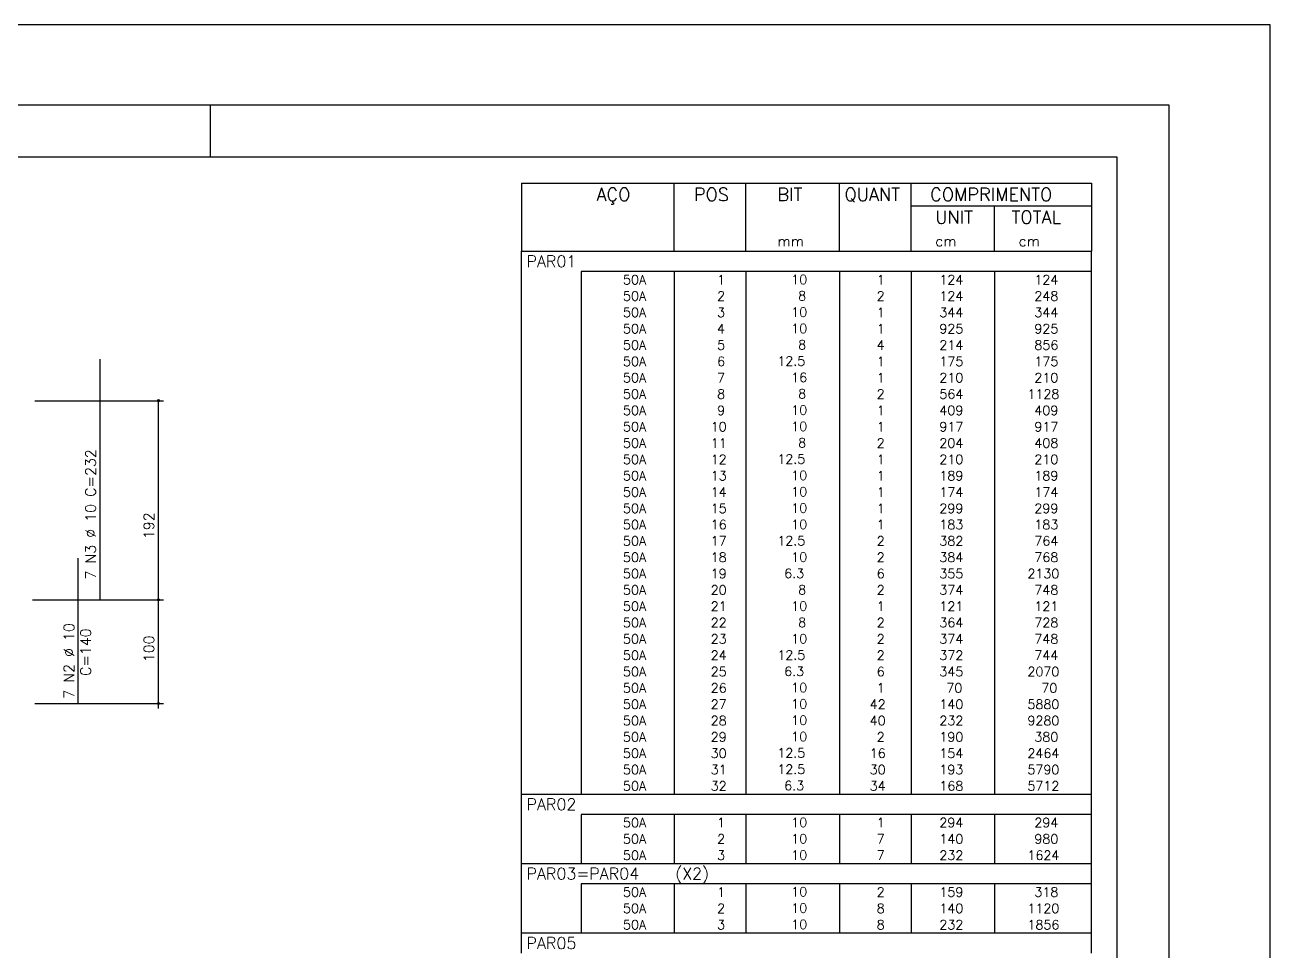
# Model space of a CAD drawing. Extents: x -2 to 121, y -2 to 61.
# Drawn here: x 96.82 to 120.85, y 43.08 to 60.95 of the extents above; entities that cross this region are included whole.
import ezdxf

# ---------------------------------------------------------------- set-up
doc = ezdxf.new("R2010")
doc.units = 0
doc.header["$MEASUREMENT"] = 0
doc.linetypes.add('HIDDEN', pattern=[0.375, 0.25, -0.125])
doc.layers.get('Defpoints').update_dxf_attribs({"linetype": 'CONTINUOUS'})
for name, color, linetype in [('ARQ_FOLHA', 7, 'CONTINUOUS'), ('PENA_02', 2, 'CONTINUOUS'), ('PENA_03', 3, 'CONTINUOUS'), ('PENA_05', 5, 'CONTINUOUS')]:
    doc.layers.add(name, color=color, linetype=linetype)
doc.styles.get("Standard").update_dxf_attribs({"font": 'ROMANS.SHX'})

msp = doc.modelspace()

# ---------------------------------------------------------------- linework, layer by layer
at = {"layer": 'ARQ_FOLHA', "color": 1}
msp.add_line((100.4, 58.396255), (100.4, 59.396255), dxfattribs=at)
for points in [[(0, -0.003745), (118.9, -0.003745), (118.9, 59.396255), (0, 59.396255)], [(2.5, 0.996255), (117.9, 0.996255), (117.9, 58.396255), (2.5, 58.396255)]]:
    msp.add_lwpolyline(points, close=True, dxfattribs=at)
at = {"layer": 'Defpoints', "color": 8, "linetype": 'HIDDEN', "ltscale": 100}
msp.add_lwpolyline([(-1.95, 60.946255), (-1.95, -1.553745), (120.85, -1.553745), (120.85, 60.946255)], close=True, dxfattribs=at)
at = {"layer": 'PENA_02', "linetype": 'Continuous'}
for p, q in [((106.4, 57.893761), (106.4, 56.581261)), ((106.4, 57.893761), (117.4, 57.893761)), ((109.35, 56.581261), (109.35, 57.893761)), ((110.73, 56.581261), (110.73, 57.893761)), ((112.54, 56.581261), (112.54, 57.893761)), ((113.92, 56.581261), (113.92, 57.893761)), ((117.4, 57.893761), (117.4, 56.581261)), ((113.92, 57.456261), (117.4, 57.456261)), ((115.53, 56.581261), (115.53, 57.456261)), ((106.4, 56.581261), (117.4, 56.581261)), ((106.4, 56.187511), (106.4, 56.581261)), ((106.4, 56.581261), (117.4, 56.581261)), ((117.4, 56.187511), (117.4, 56.581261)), ((106.4, 55.872511), (106.4, 56.187511)), ((117.4, 56.187511), (107.55, 56.187511)), ((107.55, 56.187511), (107.55, 55.872511)), ((109.35, 56.187511), (109.35, 55.872511)), ((110.73, 56.187511), (110.73, 55.872511)), ((112.54, 56.187511), (112.54, 55.872511)), ((113.92, 56.187511), (113.92, 55.872511)), ((115.53, 56.187511), (115.53, 55.872511)), ((117.4, 55.872511), (117.4, 56.187511)), ((106.4, 55.557511), (106.4, 55.872511)), ((107.55, 55.872511), (107.55, 55.557511)), ((109.35, 55.872511), (109.35, 55.557511)), ((110.73, 55.872511), (110.73, 55.557511)), ((112.54, 55.872511), (112.54, 55.557511)), ((113.92, 55.872511), (113.92, 55.557511)), ((115.53, 55.872511), (115.53, 55.557511)), ((117.4, 55.557511), (117.4, 55.872511)), ((106.4, 55.242511), (106.4, 55.557511)), ((107.55, 55.557511), (107.55, 55.242511)), ((109.35, 55.557511), (109.35, 55.242511)), ((110.73, 55.557511), (110.73, 55.242511)), ((112.54, 55.557511), (112.54, 55.242511)), ((113.92, 55.557511), (113.92, 55.242511)), ((115.53, 55.557511), (115.53, 55.242511)), ((117.4, 55.242511), (117.4, 55.557511)), ((106.4, 54.927511), (106.4, 55.242511)), ((107.55, 55.242511), (107.55, 54.927511)), ((109.35, 55.242511), (109.35, 54.927511)), ((110.73, 55.242511), (110.73, 54.927511)), ((112.54, 55.242511), (112.54, 54.927511)), ((113.92, 55.242511), (113.92, 54.927511)), ((115.53, 55.242511), (115.53, 54.927511)), ((117.4, 54.927511), (117.4, 55.242511)), ((106.4, 54.612511), (106.4, 54.927511)), ((107.55, 54.927511), (107.55, 54.612511)), ((109.35, 54.927511), (109.35, 54.612511)), ((110.73, 54.927511), (110.73, 54.612511)), ((112.54, 54.927511), (112.54, 54.612511)), ((113.92, 54.927511), (113.92, 54.612511)), ((115.53, 54.927511), (115.53, 54.612511)), ((117.4, 54.612511), (117.4, 54.927511)), ((106.4, 54.297512), (106.4, 54.612511)), ((107.55, 54.612511), (107.55, 54.297512)), ((109.35, 54.612511), (109.35, 54.297512)), ((110.73, 54.612511), (110.73, 54.297512)), ((112.54, 54.612511), (112.54, 54.297512)), ((113.92, 54.612511), (113.92, 54.297512)), ((115.53, 54.612511), (115.53, 54.297512)), ((117.4, 54.297512), (117.4, 54.612511)), ((106.4, 53.982512), (106.4, 54.297512)), ((107.55, 54.297512), (107.55, 53.982512)), ((109.35, 54.297512), (109.35, 53.982512)), ((110.73, 54.297512), (110.73, 53.982512)), ((112.54, 54.297512), (112.54, 53.982512)), ((113.92, 54.297512), (113.92, 53.982512)), ((115.53, 54.297512), (115.53, 53.982512)), ((117.4, 53.982512), (117.4, 54.297512)), ((106.4, 53.667512), (106.4, 53.982512)), ((107.55, 53.982512), (107.55, 53.667512)), ((109.35, 53.982512), (109.35, 53.667512)), ((110.73, 53.982512), (110.73, 53.667512)), ((112.54, 53.982512), (112.54, 53.667512)), ((113.92, 53.982512), (113.92, 53.667512)), ((115.53, 53.982512), (115.53, 53.667512)), ((117.4, 53.667512), (117.4, 53.982512)), ((106.4, 53.352512), (106.4, 53.667512)), ((107.55, 53.667512), (107.55, 53.352512)), ((109.35, 53.667512), (109.35, 53.352512)), ((110.73, 53.667512), (110.73, 53.352512)), ((112.54, 53.667512), (112.54, 53.352512)), ((113.92, 53.667512), (113.92, 53.352512)), ((115.53, 53.667512), (115.53, 53.352512)), ((117.4, 53.352512), (117.4, 53.667512)), ((106.4, 53.037512), (106.4, 53.352512)), ((107.55, 53.352512), (107.55, 53.037512)), ((109.35, 53.352512), (109.35, 53.037512)), ((110.73, 53.352512), (110.73, 53.037512)), ((112.54, 53.352512), (112.54, 53.037512)), ((113.92, 53.352512), (113.92, 53.037512)), ((115.53, 53.352512), (115.53, 53.037512)), ((117.4, 53.037512), (117.4, 53.352512)), ((106.4, 52.722512), (106.4, 53.037512)), ((107.55, 53.037512), (107.55, 52.722512)), ((109.35, 53.037512), (109.35, 52.722512)), ((110.73, 53.037512), (110.73, 52.722512)), ((112.54, 53.037512), (112.54, 52.722512)), ((113.92, 53.037512), (113.92, 52.722512)), ((115.53, 53.037512), (115.53, 52.722512)), ((117.4, 52.722512), (117.4, 53.037512)), ((106.4, 52.407512), (106.4, 52.722512)), ((107.55, 52.722512), (107.55, 52.407512)), ((109.35, 52.722512), (109.35, 52.407512)), ((110.73, 52.722512), (110.73, 52.407512)), ((112.54, 52.722512), (112.54, 52.407512)), ((113.92, 52.722512), (113.92, 52.407512)), ((115.53, 52.722512), (115.53, 52.407512)), ((117.4, 52.407512), (117.4, 52.722512)), ((106.4, 52.092512), (106.4, 52.407512)), ((107.55, 52.407512), (107.55, 52.092512)), ((109.35, 52.407512), (109.35, 52.092512)), ((110.73, 52.407512), (110.73, 52.092512)), ((112.54, 52.407512), (112.54, 52.092512)), ((113.92, 52.407512), (113.92, 52.092512)), ((115.53, 52.407512), (115.53, 52.092512)), ((117.4, 52.092512), (117.4, 52.407512)), ((106.4, 51.777512), (106.4, 52.092512)), ((107.55, 52.092512), (107.55, 51.777512)), ((109.35, 52.092512), (109.35, 51.777512)), ((110.73, 52.092512), (110.73, 51.777512)), ((112.54, 52.092512), (112.54, 51.777512)), ((113.92, 52.092512), (113.92, 51.777512)), ((115.53, 52.092512), (115.53, 51.777512)), ((117.4, 51.777512), (117.4, 52.092512)), ((106.4, 51.462512), (106.4, 51.777512)), ((107.55, 51.777512), (107.55, 51.462512)), ((109.35, 51.777512), (109.35, 51.462512)), ((110.73, 51.777512), (110.73, 51.462512)), ((112.54, 51.777512), (112.54, 51.462512)), ((113.92, 51.777512), (113.92, 51.462512)), ((115.53, 51.777512), (115.53, 51.462512)), ((117.4, 51.462512), (117.4, 51.777512)), ((106.4, 51.147512), (106.4, 51.462512)), ((107.55, 51.462512), (107.55, 51.147512)), ((109.35, 51.462512), (109.35, 51.147512)), ((110.73, 51.462512), (110.73, 51.147512)), ((112.54, 51.462512), (112.54, 51.147512)), ((113.92, 51.462512), (113.92, 51.147512)), ((115.53, 51.462512), (115.53, 51.147512)), ((117.4, 51.147512), (117.4, 51.462512)), ((106.4, 50.832513), (106.4, 51.147512)), ((107.55, 51.147512), (107.55, 50.832513)), ((109.35, 51.147512), (109.35, 50.832513)), ((110.73, 51.147512), (110.73, 50.832513)), ((112.54, 51.147512), (112.54, 50.832513)), ((113.92, 51.147512), (113.92, 50.832513)), ((115.53, 51.147512), (115.53, 50.832513)), ((117.4, 50.832513), (117.4, 51.147512)), ((106.4, 50.517513), (106.4, 50.832513)), ((107.55, 50.832513), (107.55, 50.517513)), ((109.35, 50.832513), (109.35, 50.517513)), ((110.73, 50.832513), (110.73, 50.517513)), ((112.54, 50.832513), (112.54, 50.517513)), ((113.92, 50.832513), (113.92, 50.517513)), ((115.53, 50.832513), (115.53, 50.517513)), ((117.4, 50.517513), (117.4, 50.832513)), ((106.4, 50.202513), (106.4, 50.517513)), ((107.55, 50.517513), (107.55, 50.202513)), ((109.35, 50.517513), (109.35, 50.202513)), ((110.73, 50.517513), (110.73, 50.202513)), ((112.54, 50.517513), (112.54, 50.202513)), ((113.92, 50.517513), (113.92, 50.202513)), ((115.53, 50.517513), (115.53, 50.202513)), ((117.4, 50.202513), (117.4, 50.517513)), ((106.4, 49.887513), (106.4, 50.202513)), ((107.55, 50.202513), (107.55, 49.887513)), ((109.35, 50.202513), (109.35, 49.887513)), ((110.73, 50.202513), (110.73, 49.887513)), ((112.54, 50.202513), (112.54, 49.887513)), ((113.92, 50.202513), (113.92, 49.887513)), ((115.53, 50.202513), (115.53, 49.887513)), ((117.4, 49.887513), (117.4, 50.202513)), ((106.4, 49.572513), (106.4, 49.887513)), ((107.55, 49.887513), (107.55, 49.572513)), ((109.35, 49.887513), (109.35, 49.572513)), ((110.73, 49.887513), (110.73, 49.572513)), ((112.54, 49.887513), (112.54, 49.572513)), ((113.92, 49.887513), (113.92, 49.572513)), ((115.53, 49.887513), (115.53, 49.572513)), ((117.4, 49.572513), (117.4, 49.887513)), ((106.4, 49.257513), (106.4, 49.572513)), ((107.55, 49.572513), (107.55, 49.257513)), ((109.35, 49.572513), (109.35, 49.257513)), ((110.73, 49.572513), (110.73, 49.257513)), ((112.54, 49.572513), (112.54, 49.257513)), ((113.92, 49.572513), (113.92, 49.257513)), ((115.53, 49.572513), (115.53, 49.257513)), ((117.4, 49.257513), (117.4, 49.572513)), ((106.4, 48.942513), (106.4, 49.257513)), ((107.55, 49.257513), (107.55, 48.942513)), ((109.35, 49.257513), (109.35, 48.942513)), ((110.73, 49.257513), (110.73, 48.942513)), ((112.54, 49.257513), (112.54, 48.942513)), ((113.92, 49.257513), (113.92, 48.942513)), ((115.53, 49.257513), (115.53, 48.942513)), ((117.4, 48.942513), (117.4, 49.257513)), ((106.4, 48.627513), (106.4, 48.942513)), ((107.55, 48.942513), (107.55, 48.627513)), ((109.35, 48.942513), (109.35, 48.627513)), ((110.73, 48.942513), (110.73, 48.627513)), ((112.54, 48.942513), (112.54, 48.627513)), ((113.92, 48.942513), (113.92, 48.627513)), ((115.53, 48.942513), (115.53, 48.627513)), ((117.4, 48.627513), (117.4, 48.942513)), ((106.4, 48.312513), (106.4, 48.627513)), ((107.55, 48.627513), (107.55, 48.312513)), ((109.35, 48.627513), (109.35, 48.312513)), ((110.73, 48.627513), (110.73, 48.312513)), ((112.54, 48.627513), (112.54, 48.312513)), ((113.92, 48.627513), (113.92, 48.312513)), ((115.53, 48.627513), (115.53, 48.312513)), ((117.4, 48.312513), (117.4, 48.627513)), ((106.4, 47.997513), (106.4, 48.312513)), ((107.55, 48.312513), (107.55, 47.997513)), ((109.35, 48.312513), (109.35, 47.997513)), ((110.73, 48.312513), (110.73, 47.997513)), ((112.54, 48.312513), (112.54, 47.997513)), ((113.92, 48.312513), (113.92, 47.997513)), ((115.53, 48.312513), (115.53, 47.997513)), ((117.4, 47.997513), (117.4, 48.312513)), ((106.4, 47.682513), (106.4, 47.997513)), ((107.55, 47.997513), (107.55, 47.682513)), ((109.35, 47.997513), (109.35, 47.682513)), ((110.73, 47.997513), (110.73, 47.682513)), ((112.54, 47.997513), (112.54, 47.682513)), ((113.92, 47.997513), (113.92, 47.682513)), ((115.53, 47.997513), (115.53, 47.682513)), ((117.4, 47.682513), (117.4, 47.997513)), ((106.4, 47.367514), (106.4, 47.682513)), ((107.55, 47.682513), (107.55, 47.367514)), ((109.35, 47.682513), (109.35, 47.367514)), ((110.73, 47.682513), (110.73, 47.367514)), ((112.54, 47.682513), (112.54, 47.367514)), ((113.92, 47.682513), (113.92, 47.367514)), ((115.53, 47.682513), (115.53, 47.367514)), ((117.4, 47.367514), (117.4, 47.682513)), ((106.4, 47.052514), (106.4, 47.367514)), ((107.55, 47.367514), (107.55, 47.052514)), ((109.35, 47.367514), (109.35, 47.052514)), ((110.73, 47.367514), (110.73, 47.052514)), ((112.54, 47.367514), (112.54, 47.052514)), ((113.92, 47.367514), (113.92, 47.052514)), ((115.53, 47.367514), (115.53, 47.052514)), ((117.4, 47.052514), (117.4, 47.367514)), ((106.4, 46.737514), (106.4, 47.052514)), ((107.55, 47.052514), (107.55, 46.737514)), ((109.35, 47.052514), (109.35, 46.737514)), ((110.73, 47.052514), (110.73, 46.737514)), ((112.54, 47.052514), (112.54, 46.737514)), ((113.92, 47.052514), (113.92, 46.737514)), ((115.53, 47.052514), (115.53, 46.737514)), ((117.4, 46.737514), (117.4, 47.052514)), ((106.4, 46.422514), (106.4, 46.737514)), ((107.55, 46.737514), (107.55, 46.422514)), ((109.35, 46.737514), (109.35, 46.422514)), ((110.73, 46.737514), (110.73, 46.422514)), ((112.54, 46.737514), (112.54, 46.422514)), ((113.92, 46.737514), (113.92, 46.422514)), ((115.53, 46.737514), (115.53, 46.422514)), ((117.4, 46.422514), (117.4, 46.737514)), ((106.4, 46.107514), (106.4, 46.422514)), ((107.55, 46.422514), (107.55, 46.107514)), ((109.35, 46.422514), (109.35, 46.107514)), ((110.73, 46.422514), (110.73, 46.107514)), ((112.54, 46.422514), (112.54, 46.107514)), ((113.92, 46.422514), (113.92, 46.107514)), ((115.53, 46.422514), (115.53, 46.107514)), ((117.4, 46.107514), (117.4, 46.422514)), ((106.4, 45.713764), (106.4, 46.107514)), ((106.4, 46.107514), (117.4, 46.107514)), ((117.4, 45.713764), (117.4, 46.107514)), ((106.4, 45.398764), (106.4, 45.713764)), ((117.4, 45.713764), (107.55, 45.713764)), ((107.55, 45.713764), (107.55, 45.398764)), ((109.35, 45.713764), (109.35, 45.398764)), ((110.73, 45.713764), (110.73, 45.398764)), ((112.54, 45.713764), (112.54, 45.398764)), ((113.92, 45.713764), (113.92, 45.398764)), ((115.53, 45.713764), (115.53, 45.398764)), ((117.4, 45.398764), (117.4, 45.713764)), ((106.4, 45.083764), (106.4, 45.398764)), ((107.55, 45.398764), (107.55, 45.083764)), ((109.35, 45.398764), (109.35, 45.083764)), ((110.73, 45.398764), (110.73, 45.083764)), ((112.54, 45.398764), (112.54, 45.083764)), ((113.92, 45.398764), (113.92, 45.083764)), ((115.53, 45.398764), (115.53, 45.083764)), ((117.4, 45.083764), (117.4, 45.398764)), ((106.4, 44.768764), (106.4, 45.083764)), ((107.55, 45.083764), (107.55, 44.768764)), ((109.35, 45.083764), (109.35, 44.768764)), ((110.73, 45.083764), (110.73, 44.768764)), ((112.54, 45.083764), (112.54, 44.768764)), ((113.92, 45.083764), (113.92, 44.768764)), ((115.53, 45.083764), (115.53, 44.768764)), ((117.4, 44.768764), (117.4, 45.083764)), ((106.4, 44.375014), (106.4, 44.768764)), ((106.4, 44.768764), (117.4, 44.768764)), ((117.4, 44.375014), (117.4, 44.768764)), ((106.4, 44.060014), (106.4, 44.375014)), ((117.4, 44.375014), (107.55, 44.375014)), ((107.55, 44.375014), (107.55, 44.060014)), ((109.35, 44.375014), (109.35, 44.060014)), ((110.73, 44.375014), (110.73, 44.060014)), ((112.54, 44.375014), (112.54, 44.060014)), ((113.92, 44.375014), (113.92, 44.060014)), ((115.53, 44.375014), (115.53, 44.060014)), ((117.4, 44.060014), (117.4, 44.375014)), ((106.4, 43.745014), (106.4, 44.060014)), ((107.55, 44.060014), (107.55, 43.745014)), ((109.35, 44.060014), (109.35, 43.745014)), ((110.73, 44.060014), (110.73, 43.745014)), ((112.54, 44.060014), (112.54, 43.745014)), ((113.92, 44.060014), (113.92, 43.745014)), ((115.53, 44.060014), (115.53, 43.745014)), ((117.4, 43.745014), (117.4, 44.060014)), ((106.4, 43.430014), (106.4, 43.745014)), ((107.55, 43.745014), (107.55, 43.430014)), ((109.35, 43.745014), (109.35, 43.430014)), ((110.73, 43.745014), (110.73, 43.430014)), ((112.54, 43.745014), (112.54, 43.430014)), ((113.92, 43.745014), (113.92, 43.430014)), ((115.53, 43.745014), (115.53, 43.430014)), ((117.4, 43.430014), (117.4, 43.745014)), ((106.4, 43.036264), (106.4, 43.430014)), ((106.4, 43.430014), (117.4, 43.430014)), ((117.4, 43.036264), (117.4, 43.430014))]:
    msp.add_line(p, q, dxfattribs=at)
for centre, radius in [((99.39499, 53.696512), 0.02), ((99.39499, 53.696512), 0.01), ((99.39499, 49.856512), 0.02), ((99.39499, 49.856512), 0.01), ((99.39499, 47.856512), 0.02), ((99.39499, 47.856512), 0.01)]:
    msp.add_circle(centre, radius, dxfattribs=at)
at = {"layer": 'PENA_03', "linetype": 'Continuous'}
for p, q in [((97.005674, 53.696512), (99.49499, 53.696512)), ((99.39499, 47.755979), (99.39499, 53.696512)), ((96.963743, 49.856512), (99.49499, 49.856512)), ((97.005674, 47.856512), (99.49499, 47.856512))]:
    msp.add_line(p, q, dxfattribs=at)
at = {"layer": 'PENA_05', "linetype": 'Continuous'}
for p, q in [((98.271239, 49.856512), (98.271239, 54.496512)), ((97.845315, 47.856512), (97.845315, 50.656512))]:
    msp.add_line(p, q, dxfattribs=at)

# ---------------------------------------------------------------- texts
at = {"layer": 'PENA_02', "linetype": 'Continuous'}
for s, height, p in [('AÇO', 0.25, (107.84958, 57.550011)), ('POS', 0.25, (109.73, 57.550011)), ('BIT', 0.25, (111.34, 57.550011)), ('QUANT', 0.25, (112.636489, 57.550011)), ('COMPRIMENTO', 0.25, (114.289469, 57.550011)), ('UNIT', 0.25, (114.386854, 57.112511)), ('TOTAL', 0.25, (115.859307, 57.112511)), ('mm', 0.2, (111.34, 56.675011)), ('cm', 0.2, (114.386854, 56.675011)), ('cm', 0.2, (115.996854, 56.675011)), ('PAR01', 0.225, (106.495798, 56.271886)), ('     50A', 0.18, (107.689661, 55.940011)), ('  1', 0.18, (109.93, 55.940011)), ('     10', 0.18, (110.936543, 55.94545)), ('    1', 0.18, (112.72, 55.940011)), ('    124', 0.18, (113.93, 55.940011)), ('    124', 0.18, (115.763622, 55.940011)), ('     50A', 0.18, (107.689661, 55.625011)), ('  2', 0.18, (109.93, 55.625011)), ('      8', 0.18, (110.936543, 55.630451)), ('    2', 0.18, (112.72, 55.625011)), ('    124', 0.18, (113.93, 55.625011)), ('    248', 0.18, (115.763622, 55.625011)), ('     50A', 0.18, (107.689661, 55.310011)), ('  3', 0.18, (109.93, 55.310011)), ('     10', 0.18, (110.936543, 55.315451)), ('    1', 0.18, (112.72, 55.310011)), ('    344', 0.18, (113.93, 55.310011)), ('    344', 0.18, (115.763622, 55.310011)), ('     50A', 0.18, (107.689661, 54.995011)), ('  4', 0.18, (109.93, 54.995011)), ('     10', 0.18, (110.936543, 55.000451)), ('    1', 0.18, (112.72, 54.995011)), ('    925', 0.18, (113.93, 54.995011)), ('    925', 0.18, (115.763622, 54.995011)), ('     50A', 0.18, (107.689661, 54.680011)), ('  5', 0.18, (109.93, 54.680011)), ('      8', 0.18, (110.936543, 54.685451)), ('    4', 0.18, (112.72, 54.680011)), ('    214', 0.18, (113.93, 54.680011)), ('    856', 0.18, (115.763622, 54.680011)), ('     50A', 0.18, (107.689661, 54.365011)), ('  6', 0.18, (109.93, 54.365011)), ('   12.5', 0.18, (110.936543, 54.370451)), ('    1', 0.18, (112.72, 54.365011)), ('    175', 0.18, (113.93, 54.365011)), ('    175', 0.18, (115.763622, 54.365011)), ('     50A', 0.18, (107.689661, 54.050011)), ('  7', 0.18, (109.93, 54.050011)), ('     16', 0.18, (110.936543, 54.055451)), ('    1', 0.18, (112.72, 54.050011)), ('    210', 0.18, (113.93, 54.050011)), ('    210', 0.18, (115.763622, 54.050011)), ('     50A', 0.18, (107.689661, 53.735012)), ('  8', 0.18, (109.93, 53.735012)), ('      8', 0.18, (110.936543, 53.740451)), ('    2', 0.18, (112.72, 53.735012)), ('    564', 0.18, (113.93, 53.735012)), ('   1128', 0.18, (115.763622, 53.735012)), ('     50A', 0.18, (107.689661, 53.420012)), ('  9', 0.18, (109.93, 53.420012)), ('     10', 0.18, (110.936543, 53.425451)), ('    1', 0.18, (112.72, 53.420012)), ('    409', 0.18, (113.93, 53.420012)), ('    409', 0.18, (115.763622, 53.420012)), ('     50A', 0.18, (107.689661, 53.105012)), (' 10', 0.18, (109.93, 53.105012)), ('     10', 0.18, (110.936543, 53.110451)), ('    1', 0.18, (112.72, 53.105012)), ('    917', 0.18, (113.93, 53.105012)), ('    917', 0.18, (115.763622, 53.105012)), ('     50A', 0.18, (107.689661, 52.790012)), (' 11', 0.18, (109.93, 52.790012)), ('      8', 0.18, (110.936543, 52.795451)), ('    2', 0.18, (112.72, 52.790012)), ('    204', 0.18, (113.93, 52.790012)), ('    408', 0.18, (115.763622, 52.790012)), ('     50A', 0.18, (107.689661, 52.475012)), (' 12', 0.18, (109.93, 52.475012)), ('   12.5', 0.18, (110.936543, 52.480451)), ('    1', 0.18, (112.72, 52.475012)), ('    210', 0.18, (113.93, 52.475012)), ('    210', 0.18, (115.763622, 52.475012)), ('     50A', 0.18, (107.689661, 52.160012)), (' 13', 0.18, (109.93, 52.160012)), ('     10', 0.18, (110.936543, 52.165452)), ('    1', 0.18, (112.72, 52.160012)), ('    189', 0.18, (113.93, 52.160012)), ('    189', 0.18, (115.763622, 52.160012)), ('     50A', 0.18, (107.689661, 51.845012)), (' 14', 0.18, (109.93, 51.845012)), ('     10', 0.18, (110.936543, 51.850452)), ('    1', 0.18, (112.72, 51.845012)), ('    174', 0.18, (113.93, 51.845012)), ('    174', 0.18, (115.763622, 51.845012)), ('     50A', 0.18, (107.689661, 51.530012)), (' 15', 0.18, (109.93, 51.530012)), ('     10', 0.18, (110.936543, 51.535452)), ('    1', 0.18, (112.72, 51.530012)), ('    299', 0.18, (113.93, 51.530012)), ('    299', 0.18, (115.763622, 51.530012)), ('     50A', 0.18, (107.689661, 51.215012)), (' 16', 0.18, (109.93, 51.215012)), ('     10', 0.18, (110.936543, 51.220452)), ('    1', 0.18, (112.72, 51.215012)), ('    183', 0.18, (113.93, 51.215012)), ('    183', 0.18, (115.763622, 51.215012)), ('     50A', 0.18, (107.689661, 50.900012)), (' 17', 0.18, (109.93, 50.900012)), ('   12.5', 0.18, (110.936543, 50.905452)), ('    2', 0.18, (112.72, 50.900012)), ('    382', 0.18, (113.93, 50.900012)), ('    764', 0.18, (115.763622, 50.900012)), ('     50A', 0.18, (107.689661, 50.585012)), (' 18', 0.18, (109.93, 50.585012)), ('     10', 0.18, (110.936543, 50.590452)), ('    2', 0.18, (112.72, 50.585012)), ('    384', 0.18, (113.93, 50.585012)), ('    768', 0.18, (115.763622, 50.585012)), ('     50A', 0.18, (107.689661, 50.270013)), (' 19', 0.18, (109.93, 50.270013)), ('    6.3', 0.18, (110.936543, 50.275452)), ('    6', 0.18, (112.72, 50.270013)), ('    355', 0.18, (113.93, 50.270013)), ('   2130', 0.18, (115.763622, 50.270013)), ('     50A', 0.18, (107.689661, 49.955013)), (' 20', 0.18, (109.93, 49.955013)), ('      8', 0.18, (110.936543, 49.960452)), ('    2', 0.18, (112.72, 49.955013)), ('    374', 0.18, (113.93, 49.955013)), ('    748', 0.18, (115.763622, 49.955013)), ('     50A', 0.18, (107.689661, 49.640013)), (' 21', 0.18, (109.93, 49.640013)), ('     10', 0.18, (110.936543, 49.645452)), ('    1', 0.18, (112.72, 49.640013)), ('    121', 0.18, (113.93, 49.640013)), ('    121', 0.18, (115.763622, 49.640013)), ('      8', 0.18, (110.936543, 49.330452)), ('     50A', 0.18, (107.689661, 49.325013)), (' 22', 0.18, (109.93, 49.325013)), ('    2', 0.18, (112.72, 49.325013)), ('    364', 0.18, (113.93, 49.325013)), ('    728', 0.18, (115.763622, 49.325013)), ('     50A', 0.18, (107.689661, 49.010013)), (' 23', 0.18, (109.93, 49.010013)), ('     10', 0.18, (110.936543, 49.015452)), ('    2', 0.18, (112.72, 49.010013)), ('    374', 0.18, (113.93, 49.010013)), ('    748', 0.18, (115.763622, 49.010013)), ('     50A', 0.18, (107.689661, 48.695013)), (' 24', 0.18, (109.93, 48.695013)), ('   12.5', 0.18, (110.936543, 48.700453)), ('    2', 0.18, (112.72, 48.695013)), ('    372', 0.18, (113.93, 48.695013)), ('    744', 0.18, (115.763622, 48.695013)), ('     50A', 0.18, (107.689661, 48.380013)), (' 25', 0.18, (109.93, 48.380013)), ('    6.3', 0.18, (110.936543, 48.385453)), ('    6', 0.18, (112.72, 48.380013)), ('    345', 0.18, (113.93, 48.380013)), ('   2070', 0.18, (115.763622, 48.380013)), ('     50A', 0.18, (107.689661, 48.065013)), (' 26', 0.18, (109.93, 48.065013)), ('     10', 0.18, (110.936543, 48.070453)), ('    1', 0.18, (112.72, 48.065013)), ('     70', 0.18, (113.93, 48.065013)), ('     70', 0.18, (115.763622, 48.065013)), ('     50A', 0.18, (107.689661, 47.750013)), (' 27', 0.18, (109.93, 47.750013)), ('     10', 0.18, (110.936543, 47.755453)), ('   42', 0.18, (112.72, 47.750013)), ('    140', 0.18, (113.93, 47.750013)), ('   5880', 0.18, (115.763622, 47.750013)), ('     50A', 0.18, (107.689661, 47.435013)), (' 28', 0.18, (109.93, 47.435013)), ('     10', 0.18, (110.936543, 47.440453)), ('   40', 0.18, (112.72, 47.435013)), ('    232', 0.18, (113.93, 47.435013)), ('   9280', 0.18, (115.763622, 47.435013)), ('     50A', 0.18, (107.689661, 47.120013)), (' 29', 0.18, (109.93, 47.120013)), ('     10', 0.18, (110.936543, 47.125453)), ('    2', 0.18, (112.72, 47.120013)), ('    190', 0.18, (113.93, 47.120013)), ('    380', 0.18, (115.763622, 47.120013)), ('     50A', 0.18, (107.689661, 46.805014)), (' 30', 0.18, (109.93, 46.805014)), ('   12.5', 0.18, (110.936543, 46.810453)), ('   16', 0.18, (112.72, 46.805014)), ('    154', 0.18, (113.93, 46.805014)), ('   2464', 0.18, (115.763622, 46.805014)), ('     50A', 0.18, (107.689661, 46.490014)), (' 31', 0.18, (109.93, 46.490014)), ('   12.5', 0.18, (110.936543, 46.495453)), ('   30', 0.18, (112.72, 46.490014)), ('    193', 0.18, (113.93, 46.490014)), ('   5790', 0.18, (115.763622, 46.490014)), ('     50A', 0.18, (107.689661, 46.175014)), (' 32', 0.18, (109.93, 46.175014)), ('    6.3', 0.18, (110.936543, 46.180453)), ('   34', 0.18, (112.72, 46.175014)), ('    168', 0.18, (113.93, 46.175014)), ('   5712', 0.18, (115.763622, 46.175014)), ('PAR02', 0.225, (106.495798, 45.798139)), ('     50A', 0.18, (107.689661, 45.466264)), ('  1', 0.18, (109.93, 45.466264)), ('     10', 0.18, (110.936543, 45.471703)), ('    1', 0.18, (112.72, 45.466264)), ('    294', 0.18, (113.93, 45.466264)), ('    294', 0.18, (115.763622, 45.466264)), ('     50A', 0.18, (107.689661, 45.151264)), ('  2', 0.18, (109.93, 45.151264)), ('     10', 0.18, (110.936543, 45.156703)), ('    7', 0.18, (112.72, 45.151264)), ('    140', 0.18, (113.93, 45.151264)), ('    980', 0.18, (115.763622, 45.151264)), ('     50A', 0.18, (107.689661, 44.836264)), ('  3', 0.18, (109.93, 44.836264)), ('     10', 0.18, (110.936543, 44.841704)), ('    7', 0.18, (112.72, 44.836264)), ('    232', 0.18, (113.93, 44.836264)), ('   1624', 0.18, (115.763622, 44.836264)), ('PAR03=PAR04   (X2)', 0.225, (106.495798, 44.459389)), ('     50A', 0.18, (107.689661, 44.127514)), ('  1', 0.18, (109.93, 44.127514)), ('     10', 0.18, (110.936543, 44.132954)), ('    2', 0.18, (112.72, 44.127514)), ('    159', 0.18, (113.93, 44.127514)), ('    318', 0.18, (115.763622, 44.127514)), ('     50A', 0.18, (107.689661, 43.812514)), ('  2', 0.18, (109.93, 43.812514)), ('     10', 0.18, (110.936543, 43.817954)), ('    8', 0.18, (112.72, 43.812514)), ('    140', 0.18, (113.93, 43.812514)), ('   1120', 0.18, (115.763622, 43.812514)), ('     50A', 0.18, (107.689661, 43.497514)), ('  3', 0.18, (109.93, 43.497514)), ('     10', 0.18, (110.936543, 43.502954)), ('    8', 0.18, (112.72, 43.497514)), ('    232', 0.18, (113.93, 43.497514)), ('   1856', 0.18, (115.763622, 43.497514)), ('PAR05', 0.225, (106.495798, 43.120639))]:
    msp.add_text(s, height=height, dxfattribs=at).set_placement(p)
at = {"layer": 'PENA_03', "linetype": 'Continuous'}
for s, p in [('7 N3 %%c 10 C=232', (98.185519, 50.24771)), ('192', (99.309596, 51.028318)), ('7 N2 %%c 10', (97.76798, 47.947855)), ('C=140', (98.089964, 48.385495)), ('100', (99.311211, 48.652759))]:
    msp.add_text(s, height=0.2, rotation=90, dxfattribs=at).set_placement(p)

doc.saveas('drawing.dxf')
